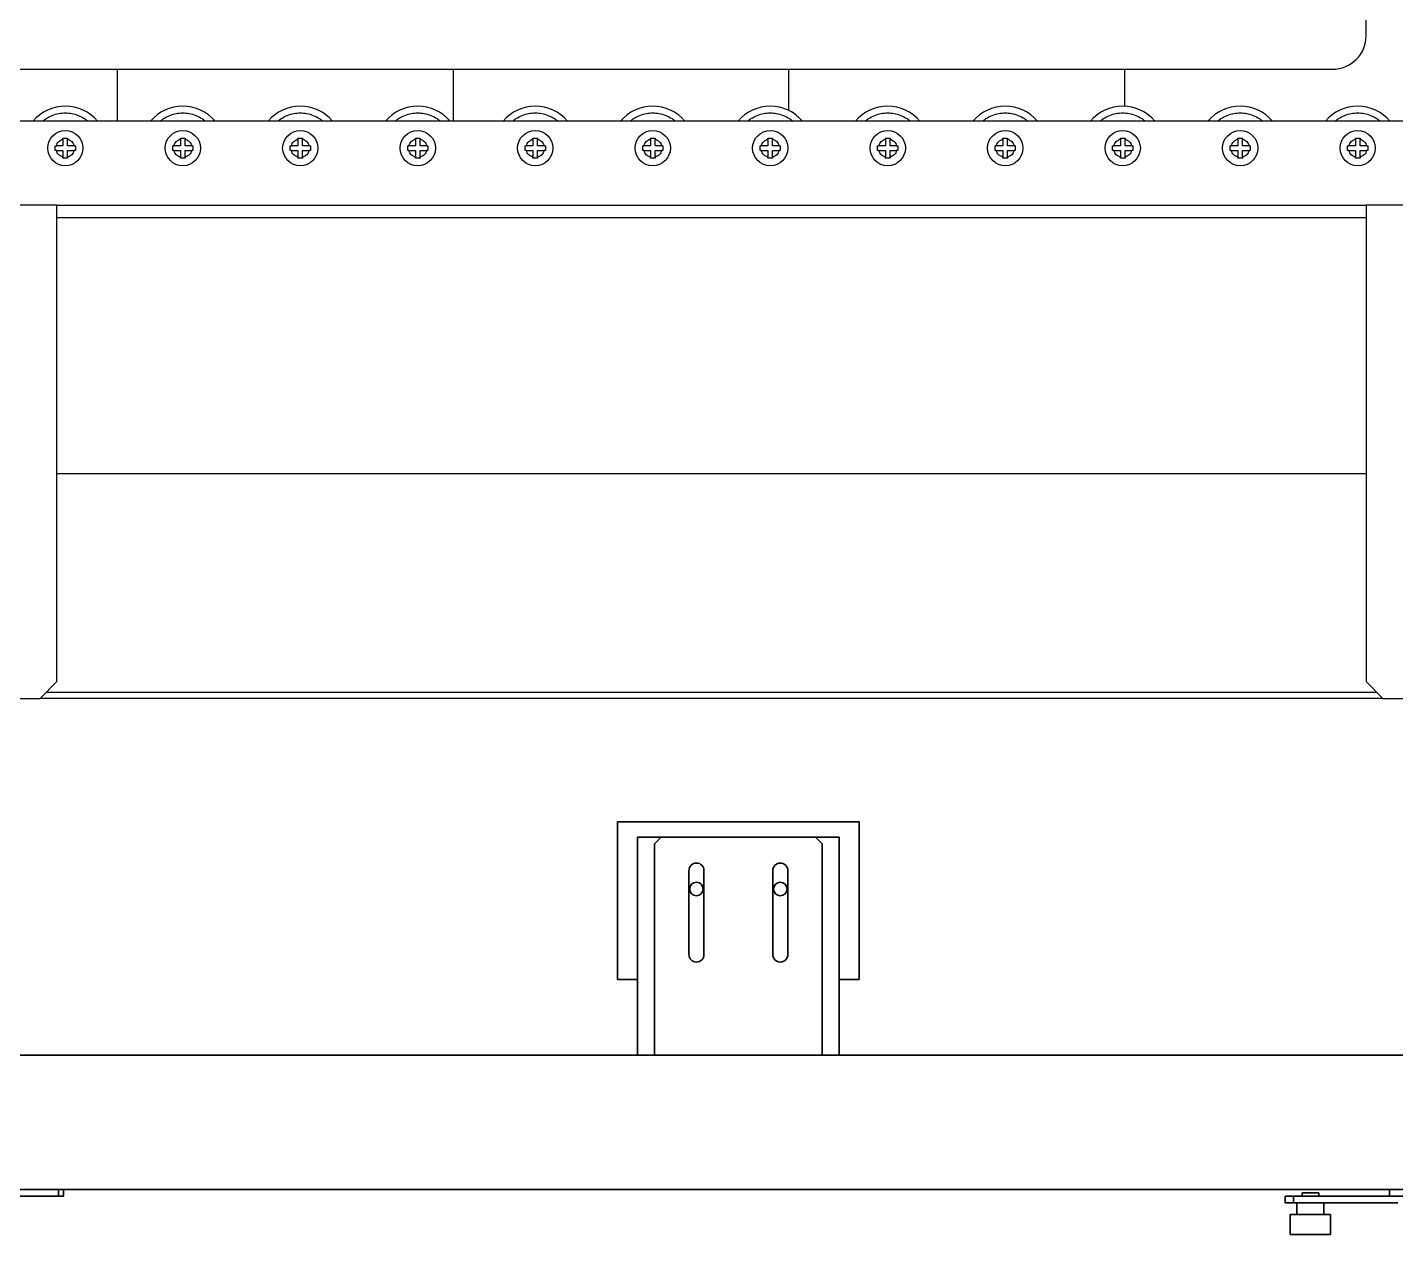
# Model space of a CAD drawing. Header units: millimetres. Extents: x 914 to 910632, y -176 to 682692.
# Drawn here: x 28743.9 to 29151.5, y 7536.6 to 7896.4 of the extents above; entities that cross this region are included whole.
import ezdxf

# ---------------------------------------------------------------- set-up
doc = ezdxf.new("R2010")
doc.units = ezdxf.units.MM
doc.layers.add('画图', color=3, linetype='Continuous', lineweight=30)

# ---------------------------------------------------------------- blocks, each defined once
blk = doc.blocks.new('SDHGSJH')
at = {"color": 7, "linetype": 'Continuous', "lineweight": 30}
for p, q in [((-877, 504.71), (-897, 504.71)), ((-872, 499.71), (-877, 504.71)), ((-877, 504.71), (-477, 504.71)), ((-477, 504.71), (-482, 499.71)), ((-457, 504.71), (-477, 504.71)), ((-872, 357.71), (-872, 499.71)), ((-482, 499.71), (-482, 357.71)), ((-482, 437.71), (-872, 437.71)), ((-872, 361.45), (-482, 361.45)), ((-902, 357.71), (-872, 357.71)), ((-482, 357.71), (-872, 357.71)), ((-482, 357.71), (-452, 357.71)), ((-870.2, 343.37), (-870.2, 343.71)), ((-870.2, 343.71), (-868.8, 343.71)), ((-870.2, 343.37), (-870.2, 341.41)), ((-868.8, 343.71), (-868.8, 343.37)), ((-868.8, 341.41), (-868.8, 343.37)), ((-835.2, 343.37), (-835.2, 343.71)), ((-835.2, 343.71), (-833.8, 343.71)), ((-835.2, 343.37), (-835.2, 341.41)), ((-833.8, 343.71), (-833.8, 343.37)), ((-833.8, 341.41), (-833.8, 343.37)), ((-800.2, 343.37), (-800.2, 343.71)), ((-800.2, 343.71), (-798.8, 343.71)), ((-800.2, 343.37), (-800.2, 341.41)), ((-798.8, 343.71), (-798.8, 343.37)), ((-798.8, 341.41), (-798.8, 343.37)), ((-765.2, 343.37), (-765.2, 343.71)), ((-765.2, 343.71), (-763.8, 343.71)), ((-765.2, 343.37), (-765.2, 341.41)), ((-763.8, 343.71), (-763.8, 343.37)), ((-763.8, 341.41), (-763.8, 343.37)), ((-730.2, 343.37), (-730.2, 343.71)), ((-730.2, 343.71), (-728.8, 343.71)), ((-730.2, 343.37), (-730.2, 341.41)), ((-728.8, 343.71), (-728.8, 343.37)), ((-728.8, 341.41), (-728.8, 343.37)), ((-695.2, 343.37), (-695.2, 343.71)), ((-695.2, 343.71), (-693.8, 343.71)), ((-695.2, 343.37), (-695.2, 341.41)), ((-693.8, 343.71), (-693.8, 343.37)), ((-693.8, 341.41), (-693.8, 343.37)), ((-660.2, 343.37), (-660.2, 343.71)), ((-660.2, 343.71), (-658.8, 343.71)), ((-660.2, 343.37), (-660.2, 341.41)), ((-658.8, 343.71), (-658.8, 343.37)), ((-658.8, 341.41), (-658.8, 343.37)), ((-625.2, 343.37), (-625.2, 343.71)), ((-625.2, 343.71), (-623.8, 343.71)), ((-625.2, 343.37), (-625.2, 341.41)), ((-623.8, 343.71), (-623.8, 343.37)), ((-623.8, 341.41), (-623.8, 343.37)), ((-590.2, 343.37), (-590.2, 343.71)), ((-590.2, 343.71), (-588.8, 343.71)), ((-590.2, 343.37), (-590.2, 341.41)), ((-588.8, 343.71), (-588.8, 343.37)), ((-588.8, 341.41), (-588.8, 343.37)), ((-555.2, 343.37), (-555.2, 343.71)), ((-555.2, 343.71), (-553.8, 343.71)), ((-555.2, 343.37), (-555.2, 341.41)), ((-553.8, 343.71), (-553.8, 343.37)), ((-553.8, 341.41), (-553.8, 343.37)), ((-520.2, 343.37), (-520.2, 343.71)), ((-520.2, 343.71), (-518.8, 343.71)), ((-520.2, 343.37), (-520.2, 341.41)), ((-518.8, 343.71), (-518.8, 343.37)), ((-518.8, 341.41), (-518.8, 343.37)), ((-485.2, 343.37), (-485.2, 343.71)), ((-485.2, 343.71), (-483.8, 343.71)), ((-485.2, 343.37), (-485.2, 341.41)), ((-483.8, 343.71), (-483.8, 343.37)), ((-483.8, 341.41), (-483.8, 343.37)), ((-872.5, 341.41), (-872.16, 341.41)), ((-872.5, 340.01), (-872.5, 341.41)), ((-872.16, 340.01), (-872.5, 340.01)), ((-870.2, 341.41), (-872.16, 341.41)), ((-872.16, 340.01), (-870.2, 340.01)), ((-870.2, 340.01), (-870.2, 338.05)), ((-866.84, 341.41), (-868.8, 341.41)), ((-868.8, 338.05), (-868.8, 340.01)), ((-868.8, 340.01), (-866.84, 340.01)), ((-866.84, 341.41), (-866.5, 341.41)), ((-866.5, 340.01), (-866.84, 340.01)), ((-866.5, 341.41), (-866.5, 340.01)), ((-837.5, 341.41), (-837.16, 341.41)), ((-837.5, 340.01), (-837.5, 341.41)), ((-837.16, 340.01), (-837.5, 340.01)), ((-835.2, 341.41), (-837.16, 341.41)), ((-837.16, 340.01), (-835.2, 340.01)), ((-835.2, 340.01), (-835.2, 338.05)), ((-831.84, 341.41), (-833.8, 341.41)), ((-833.8, 338.05), (-833.8, 340.01)), ((-833.8, 340.01), (-831.84, 340.01)), ((-831.84, 341.41), (-831.5, 341.41)), ((-831.5, 340.01), (-831.84, 340.01)), ((-831.5, 341.41), (-831.5, 340.01)), ((-802.5, 341.41), (-802.16, 341.41)), ((-802.5, 340.01), (-802.5, 341.41)), ((-802.16, 340.01), (-802.5, 340.01)), ((-800.2, 341.41), (-802.16, 341.41)), ((-802.16, 340.01), (-800.2, 340.01)), ((-800.2, 340.01), (-800.2, 338.05)), ((-796.84, 341.41), (-798.8, 341.41)), ((-798.8, 338.05), (-798.8, 340.01)), ((-798.8, 340.01), (-796.84, 340.01)), ((-796.84, 341.41), (-796.5, 341.41)), ((-796.5, 340.01), (-796.84, 340.01)), ((-796.5, 341.41), (-796.5, 340.01)), ((-767.5, 341.41), (-767.16, 341.41)), ((-767.5, 340.01), (-767.5, 341.41)), ((-767.16, 340.01), (-767.5, 340.01)), ((-765.2, 341.41), (-767.16, 341.41)), ((-767.16, 340.01), (-765.2, 340.01)), ((-765.2, 340.01), (-765.2, 338.05)), ((-761.84, 341.41), (-763.8, 341.41)), ((-763.8, 338.05), (-763.8, 340.01)), ((-763.8, 340.01), (-761.84, 340.01)), ((-761.84, 341.41), (-761.5, 341.41)), ((-761.5, 340.01), (-761.84, 340.01)), ((-761.5, 341.41), (-761.5, 340.01)), ((-732.5, 341.41), (-732.16, 341.41)), ((-732.5, 340.01), (-732.5, 341.41)), ((-732.16, 340.01), (-732.5, 340.01)), ((-730.2, 341.41), (-732.16, 341.41)), ((-732.16, 340.01), (-730.2, 340.01)), ((-730.2, 340.01), (-730.2, 338.05)), ((-726.84, 341.41), (-728.8, 341.41)), ((-728.8, 338.05), (-728.8, 340.01)), ((-728.8, 340.01), (-726.84, 340.01)), ((-726.84, 341.41), (-726.5, 341.41)), ((-726.5, 340.01), (-726.84, 340.01)), ((-726.5, 341.41), (-726.5, 340.01)), ((-697.5, 341.41), (-697.16, 341.41)), ((-697.5, 340.01), (-697.5, 341.41)), ((-697.16, 340.01), (-697.5, 340.01)), ((-695.2, 341.41), (-697.16, 341.41)), ((-697.16, 340.01), (-695.2, 340.01)), ((-695.2, 340.01), (-695.2, 338.05)), ((-691.84, 341.41), (-693.8, 341.41)), ((-693.8, 338.05), (-693.8, 340.01)), ((-693.8, 340.01), (-691.84, 340.01)), ((-691.84, 341.41), (-691.5, 341.41)), ((-691.5, 340.01), (-691.84, 340.01)), ((-691.5, 341.41), (-691.5, 340.01)), ((-662.5, 341.41), (-662.16, 341.41)), ((-662.5, 340.01), (-662.5, 341.41)), ((-662.16, 340.01), (-662.5, 340.01)), ((-660.2, 341.41), (-662.16, 341.41)), ((-662.16, 340.01), (-660.2, 340.01)), ((-660.2, 340.01), (-660.2, 338.05)), ((-656.84, 341.41), (-658.8, 341.41)), ((-658.8, 338.05), (-658.8, 340.01)), ((-658.8, 340.01), (-656.84, 340.01)), ((-656.84, 341.41), (-656.5, 341.41)), ((-656.5, 340.01), (-656.84, 340.01)), ((-656.5, 341.41), (-656.5, 340.01)), ((-627.5, 341.41), (-627.16, 341.41)), ((-627.5, 340.01), (-627.5, 341.41)), ((-627.16, 340.01), (-627.5, 340.01)), ((-625.2, 341.41), (-627.16, 341.41)), ((-627.16, 340.01), (-625.2, 340.01)), ((-625.2, 340.01), (-625.2, 338.05)), ((-621.84, 341.41), (-623.8, 341.41)), ((-623.8, 338.05), (-623.8, 340.01)), ((-623.8, 340.01), (-621.84, 340.01)), ((-621.84, 341.41), (-621.5, 341.41)), ((-621.5, 340.01), (-621.84, 340.01)), ((-621.5, 341.41), (-621.5, 340.01)), ((-592.5, 341.41), (-592.16, 341.41)), ((-592.5, 340.01), (-592.5, 341.41)), ((-592.16, 340.01), (-592.5, 340.01)), ((-590.2, 341.41), (-592.16, 341.41)), ((-592.16, 340.01), (-590.2, 340.01)), ((-590.2, 340.01), (-590.2, 338.05)), ((-586.84, 341.41), (-588.8, 341.41)), ((-588.8, 338.05), (-588.8, 340.01)), ((-588.8, 340.01), (-586.84, 340.01)), ((-586.84, 341.41), (-586.5, 341.41)), ((-586.5, 340.01), (-586.84, 340.01)), ((-586.5, 341.41), (-586.5, 340.01)), ((-557.5, 341.41), (-557.16, 341.41)), ((-557.5, 340.01), (-557.5, 341.41)), ((-557.16, 340.01), (-557.5, 340.01)), ((-555.2, 341.41), (-557.16, 341.41)), ((-557.16, 340.01), (-555.2, 340.01)), ((-555.2, 340.01), (-555.2, 338.05)), ((-551.84, 341.41), (-553.8, 341.41)), ((-553.8, 338.05), (-553.8, 340.01)), ((-553.8, 340.01), (-551.84, 340.01)), ((-551.84, 341.41), (-551.5, 341.41)), ((-551.5, 340.01), (-551.84, 340.01)), ((-551.5, 341.41), (-551.5, 340.01)), ((-522.5, 341.41), (-522.16, 341.41)), ((-522.5, 340.01), (-522.5, 341.41)), ((-522.16, 340.01), (-522.5, 340.01)), ((-520.2, 341.41), (-522.16, 341.41)), ((-522.16, 340.01), (-520.2, 340.01)), ((-520.2, 340.01), (-520.2, 338.05)), ((-516.84, 341.41), (-518.8, 341.41)), ((-518.8, 338.05), (-518.8, 340.01)), ((-518.8, 340.01), (-516.84, 340.01)), ((-516.84, 341.41), (-516.5, 341.41)), ((-516.5, 340.01), (-516.84, 340.01)), ((-516.5, 341.41), (-516.5, 340.01)), ((-487.5, 341.41), (-487.16, 341.41)), ((-487.5, 340.01), (-487.5, 341.41)), ((-487.16, 340.01), (-487.5, 340.01)), ((-485.2, 341.41), (-487.16, 341.41)), ((-487.16, 340.01), (-485.2, 340.01)), ((-485.2, 340.01), (-485.2, 338.05)), ((-481.84, 341.41), (-483.8, 341.41)), ((-483.8, 338.05), (-483.8, 340.01)), ((-483.8, 340.01), (-481.84, 340.01)), ((-481.84, 341.41), (-481.5, 341.41)), ((-481.5, 340.01), (-481.84, 340.01)), ((-481.5, 341.41), (-481.5, 340.01)), ((-870.2, 337.71), (-870.2, 338.05)), ((-868.8, 337.71), (-870.2, 337.71)), ((-868.8, 338.05), (-868.8, 337.71)), ((-835.2, 337.71), (-835.2, 338.05)), ((-833.8, 337.71), (-835.2, 337.71)), ((-833.8, 338.05), (-833.8, 337.71)), ((-800.2, 337.71), (-800.2, 338.05)), ((-798.8, 337.71), (-800.2, 337.71)), ((-798.8, 338.05), (-798.8, 337.71)), ((-765.2, 337.71), (-765.2, 338.05)), ((-763.8, 337.71), (-765.2, 337.71)), ((-763.8, 338.05), (-763.8, 337.71)), ((-730.2, 337.71), (-730.2, 338.05)), ((-728.8, 337.71), (-730.2, 337.71)), ((-728.8, 338.05), (-728.8, 337.71)), ((-695.2, 337.71), (-695.2, 338.05)), ((-693.8, 337.71), (-695.2, 337.71)), ((-693.8, 338.05), (-693.8, 337.71)), ((-660.2, 337.71), (-660.2, 338.05)), ((-658.8, 337.71), (-660.2, 337.71)), ((-658.8, 338.05), (-658.8, 337.71)), ((-625.2, 337.71), (-625.2, 338.05)), ((-623.8, 337.71), (-625.2, 337.71)), ((-623.8, 338.05), (-623.8, 337.71)), ((-590.2, 337.71), (-590.2, 338.05)), ((-588.8, 337.71), (-590.2, 337.71)), ((-588.8, 338.05), (-588.8, 337.71)), ((-555.2, 337.71), (-555.2, 338.05)), ((-553.8, 337.71), (-555.2, 337.71)), ((-553.8, 338.05), (-553.8, 337.71)), ((-520.2, 337.71), (-520.2, 338.05)), ((-518.8, 337.71), (-520.2, 337.71)), ((-518.8, 338.05), (-518.8, 337.71)), ((-485.2, 337.71), (-485.2, 338.05)), ((-483.8, 337.71), (-485.2, 337.71)), ((-483.8, 338.05), (-483.8, 337.71)), ((-918, 332.71), (-79.5, 332.71)), ((-600, 317.21), (-600, 332.71)), ((-500, 332.71), (-500, 317.21)), ((-800, 317.21), (-800, 328.22)), ((-700, 329.49), (-700, 317.21)), ((-192, 317.21), (-862, 317.21)), ((-872, 307.21), (-872, 162.21))]:
    blk.add_line(p, q, dxfattribs=at)
at = {"color": 8, "linetype": 'Continuous', "lineweight": 30}
blk.add_line((-875.26, 502.98), (-478.74, 502.98), dxfattribs=at)
at = {"color": 7, "linetype": 'Continuous', "lineweight": 30}
for centre in [(-869.5, 340.71), (-834.5, 340.71), (-799.5, 340.71), (-764.5, 340.71), (-729.5, 340.71), (-694.5, 340.71), (-659.5, 340.71), (-624.5, 340.71), (-589.5, 340.71), (-554.5, 340.71), (-519.5, 340.71), (-484.5, 340.71)]:
    blk.add_circle(centre, 5.25, dxfattribs=at)
for centre, radius, start, end in [((-869.5, 340.71), 12.5, 219.7918, 320.2082), ((-834.5, 340.71), 12.5, 219.7918, 320.2082), ((-799.5, 340.71), 12.5, 219.7918, 320.2082), ((-764.5, 340.71), 12.5, 219.7918, 320.2082), ((-729.5, 340.71), 12.5, 219.7918, 320.2082), ((-694.5, 340.71), 12.5, 219.7918, 320.2082), ((-659.5, 340.71), 12.5, 219.7918, 320.2082), ((-624.5, 340.71), 12.5, 219.7918, 320.2082), ((-589.5, 340.71), 12.5, 219.7918, 320.2082), ((-554.5, 340.71), 12.5, 219.7918, 320.2082), ((-519.5, 340.71), 12.5, 219.7918, 320.2082), ((-484.5, 340.71), 12.5, 219.7918, 320.2082), ((-862, 307.21), 10, 90, 180)]:
    blk.add_arc(centre, radius, start, end, dxfattribs=at)
for points, knots in [([(-872.16, 341.41), (-872.08, 341.64), (-871.92, 342.1), (-871.47, 342.68), (-870.88, 343.14), (-870.43, 343.29), (-870.2, 343.37)], [0, 0, 0, 0, 0.245614, 0.499997, 0.754398, 1, 1, 1, 1]), ([(-868.8, 343.37), (-868.57, 343.29), (-868.12, 343.14), (-867.53, 342.68), (-867.08, 342.1), (-866.92, 341.64), (-866.84, 341.41)], [0, 0, 0, 0, 0.2456, 0.499999, 0.754381, 1, 1, 1, 1]), ([(-837.16, 341.41), (-837.08, 341.64), (-836.92, 342.1), (-836.47, 342.68), (-835.88, 343.14), (-835.43, 343.29), (-835.2, 343.37)], [0, 0, 0, 0, 0.245619, 0.500001, 0.7544, 1, 1, 1, 1]), ([(-833.8, 343.37), (-833.57, 343.29), (-833.12, 343.14), (-832.53, 342.68), (-832.08, 342.1), (-831.92, 341.64), (-831.84, 341.41)], [0, 0, 0, 0, 0.245584, 0.500001, 0.754386, 1, 1, 1, 1]), ([(-802.16, 341.41), (-802.08, 341.64), (-801.92, 342.1), (-801.47, 342.68), (-800.88, 343.14), (-800.43, 343.29), (-800.2, 343.37)], [0, 0, 0, 0, 0.245614, 0.499999, 0.754416, 1, 1, 1, 1]), ([(-798.8, 343.37), (-798.57, 343.29), (-798.12, 343.14), (-797.53, 342.68), (-797.08, 342.1), (-796.92, 341.64), (-796.84, 341.41)], [0, 0, 0, 0, 0.2456, 0.499999, 0.754381, 1, 1, 1, 1]), ([(-767.16, 341.41), (-767.08, 341.64), (-766.92, 342.1), (-766.47, 342.68), (-765.88, 343.14), (-765.43, 343.29), (-765.2, 343.37)], [0, 0, 0, 0, 0.245619, 0.500001, 0.7544, 1, 1, 1, 1]), ([(-763.8, 343.37), (-763.57, 343.29), (-763.12, 343.14), (-762.53, 342.68), (-762.08, 342.1), (-761.92, 341.64), (-761.84, 341.41)], [0, 0, 0, 0, 0.245602, 0.500003, 0.754386, 1, 1, 1, 1]), ([(-732.16, 341.41), (-732.08, 341.64), (-731.92, 342.1), (-731.47, 342.68), (-730.88, 343.14), (-730.43, 343.29), (-730.2, 343.37)], [0, 0, 0, 0, 0.245614, 0.499999, 0.754416, 1, 1, 1, 1]), ([(-728.8, 343.37), (-728.57, 343.29), (-728.12, 343.14), (-727.53, 342.68), (-727.08, 342.1), (-726.92, 341.64), (-726.84, 341.41)], [0, 0, 0, 0, 0.245599, 0.499996, 0.754389, 1, 1, 1, 1]), ([(-697.16, 341.41), (-697.08, 341.64), (-696.92, 342.1), (-696.47, 342.68), (-695.88, 343.14), (-695.43, 343.29), (-695.2, 343.37)], [0, 0, 0, 0, 0.245619, 0.500001, 0.7544, 1, 1, 1, 1]), ([(-693.8, 343.37), (-693.57, 343.29), (-693.12, 343.14), (-692.53, 342.68), (-692.08, 342.1), (-691.92, 341.64), (-691.84, 341.41)], [0, 0, 0, 0, 0.2456, 0.499999, 0.754381, 1, 1, 1, 1]), ([(-662.16, 341.41), (-662.08, 341.64), (-661.92, 342.1), (-661.47, 342.68), (-660.88, 343.14), (-660.43, 343.29), (-660.2, 343.37)], [0, 0, 0, 0, 0.245615, 0.500013, 0.754415, 1, 1, 1, 1]), ([(-658.8, 343.37), (-658.57, 343.29), (-658.12, 343.14), (-657.53, 342.68), (-657.08, 342.1), (-656.92, 341.64), (-656.84, 341.41)], [0, 0, 0, 0, 0.245584, 0.500001, 0.754386, 1, 1, 1, 1]), ([(-627.16, 341.41), (-627.08, 341.64), (-626.92, 342.1), (-626.47, 342.68), (-625.88, 343.14), (-625.43, 343.29), (-625.2, 343.37)], [0, 0, 0, 0, 0.245619, 0.500001, 0.7544, 1, 1, 1, 1]), ([(-623.8, 343.37), (-623.57, 343.29), (-623.12, 343.14), (-622.53, 342.68), (-622.08, 342.1), (-621.92, 341.64), (-621.84, 341.41)], [0, 0, 0, 0, 0.2456, 0.499999, 0.754381, 1, 1, 1, 1]), ([(-592.16, 341.41), (-592.08, 341.64), (-591.92, 342.1), (-591.47, 342.68), (-590.88, 343.14), (-590.43, 343.29), (-590.2, 343.37)], [0, 0, 0, 0, 0.245611, 0.500004, 0.754401, 1, 1, 1, 1]), ([(-588.8, 343.37), (-588.57, 343.29), (-588.12, 343.14), (-587.53, 342.68), (-587.08, 342.1), (-586.92, 341.64), (-586.84, 341.41)], [0, 0, 0, 0, 0.245584, 0.500001, 0.754386, 1, 1, 1, 1]), ([(-557.16, 341.41), (-557.08, 341.64), (-556.92, 342.1), (-556.47, 342.68), (-555.88, 343.14), (-555.43, 343.29), (-555.2, 343.37)], [0, 0, 0, 0, 0.245614, 0.499997, 0.754398, 1, 1, 1, 1]), ([(-553.8, 343.37), (-553.57, 343.29), (-553.12, 343.14), (-552.53, 342.68), (-552.08, 342.1), (-551.92, 341.64), (-551.84, 341.41)], [0, 0, 0, 0, 0.2456, 0.499999, 0.754381, 1, 1, 1, 1]), ([(-522.16, 341.41), (-522.08, 341.64), (-521.92, 342.1), (-521.47, 342.68), (-520.88, 343.14), (-520.43, 343.29), (-520.2, 343.37)], [0, 0, 0, 0, 0.245619, 0.500001, 0.7544, 1, 1, 1, 1]), ([(-518.8, 343.37), (-518.57, 343.29), (-518.12, 343.14), (-517.53, 342.68), (-517.08, 342.1), (-516.92, 341.64), (-516.84, 341.41)], [0, 0, 0, 0, 0.245584, 0.500001, 0.754386, 1, 1, 1, 1]), ([(-487.16, 341.41), (-487.08, 341.64), (-486.92, 342.1), (-486.47, 342.68), (-485.88, 343.14), (-485.43, 343.29), (-485.2, 343.37)], [0, 0, 0, 0, 0.245614, 0.499999, 0.754416, 1, 1, 1, 1]), ([(-483.8, 343.37), (-483.57, 343.29), (-483.12, 343.14), (-482.53, 342.68), (-482.08, 342.1), (-481.92, 341.64), (-481.84, 341.41)], [0, 0, 0, 0, 0.2456, 0.499999, 0.754381, 1, 1, 1, 1]), ([(-870.2, 338.05), (-870.43, 338.13), (-870.88, 338.29), (-871.47, 338.75), (-871.92, 339.33), (-872.08, 339.79), (-872.16, 340.01)], [0, 0, 0, 0, 0.2456037, 0.5000052, 0.7544232, 1, 1, 1, 1]), ([(-866.84, 340.01), (-866.92, 339.79), (-867.08, 339.33), (-867.53, 338.75), (-868.12, 338.29), (-868.57, 338.13), (-868.8, 338.05)], [0, 0, 0, 0, 0.245583, 0.499999, 0.754398, 1, 1, 1, 1]), ([(-835.2, 338.05), (-835.43, 338.13), (-835.88, 338.29), (-836.47, 338.75), (-836.92, 339.33), (-837.08, 339.79), (-837.16, 340.01)], [0, 0, 0, 0, 0.245602, 0.500001, 0.754417, 1, 1, 1, 1]), ([(-831.84, 340.01), (-831.92, 339.79), (-832.08, 339.33), (-832.53, 338.75), (-833.12, 338.29), (-833.57, 338.13), (-833.8, 338.05)], [0, 0, 0, 0, 0.245577, 0.499996, 0.754415, 1, 1, 1, 1]), ([(-800.2, 338.05), (-800.43, 338.13), (-800.88, 338.29), (-801.47, 338.75), (-801.92, 339.33), (-802.08, 339.79), (-802.16, 340.01)], [0, 0, 0, 0, 0.245585, 0.500004, 0.754423, 1, 1, 1, 1]), ([(-796.84, 340.01), (-796.92, 339.79), (-797.08, 339.33), (-797.53, 338.75), (-798.12, 338.29), (-798.57, 338.13), (-798.8, 338.05)], [0, 0, 0, 0, 0.245583, 0.499999, 0.754398, 1, 1, 1, 1]), ([(-765.2, 338.05), (-765.43, 338.13), (-765.88, 338.29), (-766.47, 338.75), (-766.92, 339.33), (-767.08, 339.79), (-767.16, 340.01)], [0, 0, 0, 0, 0.245602, 0.500001, 0.754417, 1, 1, 1, 1]), ([(-761.84, 340.01), (-761.92, 339.79), (-762.08, 339.33), (-762.53, 338.75), (-763.12, 338.29), (-763.57, 338.13), (-763.8, 338.05)], [0, 0, 0, 0, 0.245577, 0.499995, 0.754396, 1, 1, 1, 1]), ([(-730.2, 338.05), (-730.43, 338.13), (-730.88, 338.29), (-731.47, 338.75), (-731.92, 339.33), (-732.08, 339.79), (-732.16, 340.01)], [0, 0, 0, 0, 0.245585, 0.500004, 0.754423, 1, 1, 1, 1]), ([(-726.84, 340.01), (-726.92, 339.79), (-727.08, 339.33), (-727.53, 338.75), (-728.12, 338.29), (-728.57, 338.13), (-728.8, 338.05)], [0, 0, 0, 0, 0.245574, 0.500001, 0.754399, 1, 1, 1, 1]), ([(-695.2, 338.05), (-695.43, 338.13), (-695.88, 338.29), (-696.47, 338.75), (-696.92, 339.33), (-697.08, 339.79), (-697.16, 340.01)], [0, 0, 0, 0, 0.245602, 0.500001, 0.754417, 1, 1, 1, 1]), ([(-691.84, 340.01), (-691.92, 339.79), (-692.08, 339.33), (-692.53, 338.75), (-693.12, 338.29), (-693.57, 338.13), (-693.8, 338.05)], [0, 0, 0, 0, 0.245583, 0.499999, 0.754398, 1, 1, 1, 1]), ([(-660.2, 338.05), (-660.43, 338.13), (-660.88, 338.29), (-661.47, 338.75), (-661.92, 339.33), (-662.08, 339.79), (-662.16, 340.01)], [0, 0, 0, 0, 0.245586, 0.499989, 0.754422, 1, 1, 1, 1]), ([(-656.84, 340.01), (-656.92, 339.79), (-657.08, 339.33), (-657.53, 338.75), (-658.12, 338.29), (-658.57, 338.13), (-658.8, 338.05)], [0, 0, 0, 0, 0.245577, 0.499996, 0.754415, 1, 1, 1, 1]), ([(-625.2, 338.05), (-625.43, 338.13), (-625.88, 338.29), (-626.47, 338.75), (-626.92, 339.33), (-627.08, 339.79), (-627.16, 340.01)], [0, 0, 0, 0, 0.245602, 0.500001, 0.754417, 1, 1, 1, 1]), ([(-621.84, 340.01), (-621.92, 339.79), (-622.08, 339.33), (-622.53, 338.75), (-623.12, 338.29), (-623.57, 338.13), (-623.8, 338.05)], [0, 0, 0, 0, 0.245583, 0.499999, 0.754398, 1, 1, 1, 1]), ([(-590.2, 338.05), (-590.43, 338.13), (-590.88, 338.29), (-591.47, 338.75), (-591.92, 339.33), (-592.08, 339.79), (-592.16, 340.01)], [0, 0, 0, 0, 0.245601, 0.499999, 0.754426, 1, 1, 1, 1]), ([(-586.84, 340.01), (-586.92, 339.79), (-587.08, 339.33), (-587.53, 338.75), (-588.12, 338.29), (-588.57, 338.13), (-588.8, 338.05)], [0, 0, 0, 0, 0.245577, 0.499996, 0.754415, 1, 1, 1, 1]), ([(-555.2, 338.05), (-555.43, 338.13), (-555.88, 338.29), (-556.47, 338.75), (-556.92, 339.33), (-557.08, 339.79), (-557.16, 340.01)], [0, 0, 0, 0, 0.2456037, 0.5000052, 0.7544232, 1, 1, 1, 1]), ([(-551.84, 340.01), (-551.92, 339.79), (-552.08, 339.33), (-552.53, 338.75), (-553.12, 338.29), (-553.57, 338.13), (-553.8, 338.05)], [0, 0, 0, 0, 0.245583, 0.499999, 0.754398, 1, 1, 1, 1]), ([(-520.2, 338.05), (-520.43, 338.13), (-520.88, 338.29), (-521.47, 338.75), (-521.92, 339.33), (-522.08, 339.79), (-522.16, 340.01)], [0, 0, 0, 0, 0.245602, 0.500001, 0.754417, 1, 1, 1, 1]), ([(-516.84, 340.01), (-516.92, 339.79), (-517.08, 339.33), (-517.53, 338.75), (-518.12, 338.29), (-518.57, 338.13), (-518.8, 338.05)], [0, 0, 0, 0, 0.245577, 0.499996, 0.754415, 1, 1, 1, 1]), ([(-485.2, 338.05), (-485.43, 338.13), (-485.88, 338.29), (-486.47, 338.75), (-486.92, 339.33), (-487.08, 339.79), (-487.16, 340.01)], [0, 0, 0, 0, 0.245585, 0.500004, 0.754423, 1, 1, 1, 1]), ([(-481.84, 340.01), (-481.92, 339.79), (-482.08, 339.33), (-482.53, 338.75), (-483.12, 338.29), (-483.57, 338.13), (-483.8, 338.05)], [0, 0, 0, 0, 0.245583, 0.499999, 0.754398, 1, 1, 1, 1])]:
    blk.add_open_spline(points, degree=3, knots=knots, dxfattribs=at)
at = {"color": 8, "linetype": 'Continuous', "lineweight": 30}
for points, knots in [([(-862.78, 332.71), (-863.1, 332.44), (-863.95, 331.7), (-865.59, 330.91), (-867.54, 330.33), (-869.5, 330.15), (-871.46, 330.33), (-873.41, 330.91), (-875.05, 331.7), (-875.9, 332.44), (-876.22, 332.71)], [0, 0, 0, 0, 0.085407, 0.230069, 0.368959, 0.5, 0.631041, 0.769931, 0.914593, 1, 1, 1, 1]), ([(-827.78, 332.71), (-828.1, 332.44), (-828.95, 331.7), (-830.59, 330.91), (-832.54, 330.33), (-834.5, 330.15), (-836.46, 330.33), (-838.41, 330.91), (-840.05, 331.7), (-840.9, 332.44), (-841.22, 332.71)], [0, 0, 0, 0, 0.085407, 0.230069, 0.368963, 0.5, 0.631041, 0.769931, 0.914593, 1, 1, 1, 1]), ([(-792.78, 332.71), (-793.1, 332.44), (-793.95, 331.7), (-795.59, 330.91), (-797.54, 330.33), (-799.5, 330.15), (-801.46, 330.33), (-803.41, 330.91), (-805.05, 331.7), (-805.9, 332.44), (-806.22, 332.71)], [0, 0, 0, 0, 0.085407, 0.230069, 0.368959, 0.5, 0.631037, 0.769931, 0.914593, 1, 1, 1, 1]), ([(-757.78, 332.71), (-758.1, 332.44), (-758.95, 331.7), (-760.59, 330.91), (-762.54, 330.33), (-764.5, 330.15), (-766.46, 330.33), (-768.41, 330.91), (-770.05, 331.7), (-770.9, 332.44), (-771.22, 332.71)], [0, 0, 0, 0, 0.085407, 0.230069, 0.368959, 0.5, 0.631041, 0.769931, 0.914593, 1, 1, 1, 1]), ([(-722.78, 332.71), (-723.1, 332.44), (-723.95, 331.7), (-725.59, 330.91), (-727.54, 330.33), (-729.5, 330.15), (-731.46, 330.33), (-733.41, 330.91), (-735.05, 331.7), (-735.9, 332.44), (-736.22, 332.71)], [0, 0, 0, 0, 0.0854068, 0.2300696, 0.3689594, 0.5000004, 0.6310375, 0.7699272, 0.9145901, 1, 1, 1, 1]), ([(-687.78, 332.71), (-688.1, 332.44), (-688.95, 331.7), (-690.59, 330.91), (-692.54, 330.33), (-694.5, 330.15), (-696.46, 330.33), (-698.41, 330.91), (-700.05, 331.7), (-700.9, 332.44), (-701.22, 332.71)], [0, 0, 0, 0, 0.085407, 0.230069, 0.368959, 0.5, 0.631041, 0.769931, 0.914593, 1, 1, 1, 1]), ([(-652.78, 332.71), (-653.1, 332.44), (-653.95, 331.7), (-655.59, 330.91), (-657.54, 330.33), (-659.5, 330.15), (-661.46, 330.33), (-663.41, 330.91), (-665.05, 331.7), (-665.9, 332.44), (-666.22, 332.71)], [0, 0, 0, 0, 0.0854099, 0.2300728, 0.3689625, 0.4999996, 0.6310406, 0.7699304, 0.9145932, 1, 1, 1, 1]), ([(-617.78, 332.71), (-618.1, 332.44), (-618.95, 331.7), (-620.59, 330.91), (-622.54, 330.33), (-624.5, 330.15), (-626.46, 330.33), (-628.41, 330.91), (-630.05, 331.7), (-630.9, 332.44), (-631.22, 332.71)], [0, 0, 0, 0, 0.085407, 0.230069, 0.368959, 0.5, 0.631041, 0.769931, 0.914593, 1, 1, 1, 1]), ([(-582.78, 332.71), (-583.1, 332.44), (-583.95, 331.7), (-585.59, 330.91), (-587.54, 330.33), (-589.5, 330.15), (-591.46, 330.33), (-593.41, 330.91), (-595.05, 331.7), (-595.9, 332.44), (-596.22, 332.71)], [0, 0, 0, 0, 0.085407, 0.230073, 0.368963, 0.5, 0.631041, 0.76993, 0.914593, 1, 1, 1, 1]), ([(-547.78, 332.71), (-548.1, 332.44), (-548.95, 331.7), (-550.59, 330.91), (-552.54, 330.33), (-554.5, 330.15), (-556.46, 330.33), (-558.41, 330.91), (-560.05, 331.7), (-560.9, 332.44), (-561.22, 332.71)], [0, 0, 0, 0, 0.085407, 0.230069, 0.368959, 0.5, 0.631041, 0.769931, 0.914593, 1, 1, 1, 1]), ([(-512.78, 332.71), (-513.1, 332.44), (-513.95, 331.7), (-515.59, 330.91), (-517.54, 330.33), (-519.5, 330.15), (-521.46, 330.33), (-523.41, 330.91), (-525.05, 331.7), (-525.9, 332.44), (-526.22, 332.71)], [0, 0, 0, 0, 0.085407, 0.230069, 0.368959, 0.5, 0.631041, 0.769931, 0.914593, 1, 1, 1, 1]), ([(-477.78, 332.71), (-478.1, 332.44), (-478.95, 331.7), (-480.59, 330.91), (-482.54, 330.33), (-484.5, 330.15), (-486.46, 330.33), (-488.41, 330.91), (-490.05, 331.7), (-490.9, 332.44), (-491.22, 332.71)], [0, 0, 0, 0, 0.085407, 0.230069, 0.368959, 0.5, 0.631037, 0.769931, 0.914593, 1, 1, 1, 1])]:
    blk.add_open_spline(points, degree=3, knots=knots, dxfattribs=at)
blk = doc.blocks.new('前门')
at = {"color": 4, "linetype": 'Continuous', "lineweight": 35}
for p, q in [((1173879.7, -784649.21), (1173807.7, -784649.21)), ((1173807.7, -784649.21), (1173807.7, -784696.21)), ((1173879.7, -784696.21), (1173879.7, -784649.21)), ((1173813.7, -784653.73), (1173873.7, -784653.73)), ((1173813.7, -784718.73), (1173813.7, -784653.73)), ((1173820.7, -784653.73), (1173818.7, -784655.73)), ((1173820.7, -784653.73), (1173866.7, -784653.73)), ((1173868.7, -784655.73), (1173866.7, -784653.73)), ((1173873.7, -784718.73), (1173873.7, -784653.73)), ((1173818.7, -784718.73), (1173818.7, -784655.73)), ((1173868.7, -784718.73), (1173868.7, -784655.73)), ((1173828.95, -784663.73), (1173828.95, -784688.73)), ((1173833.45, -784688.73), (1173833.45, -784663.73)), ((1173853.95, -784663.73), (1173853.95, -784688.73)), ((1173858.45, -784688.73), (1173858.45, -784663.73)), ((1173807.7, -784696.21), (1173813.7, -784696.21)), ((1173873.7, -784696.21), (1173879.7, -784696.21)), ((1173582.7, -784718.73), (1174104.7, -784718.73)), ((1173618.7, -784758.73), (1174068.7, -784758.73)), ((1173641.2, -784760.73), (1173625.2, -784760.73)), ((1173641.2, -784758.73), (1173641.2, -784760.73)), ((1173641.2, -784760.73), (1173642.7, -784760.73)), ((1173642.7, -784760.73), (1173642.7, -784758.73)), ((1174006.61, -784760.73), (1174006.61, -784762.73)), ((1174009.11, -784760.73), (1174006.61, -784760.73)), ((1174009.11, -784762.73), (1174009.11, -784760.73)), ((1174009.11, -784760.73), (1174037.7, -784760.73)), ((1174011.61, -784759.73), (1174011.61, -784760.73)), ((1174016.61, -784759.73), (1174011.61, -784759.73)), ((1174016.61, -784760.73), (1174016.61, -784759.73)), ((1174037.7, -784760.73), (1174037.7, -784758.73)), ((1174037.7, -784760.73), (1174057.7, -784760.73)), ((1174009.11, -784762.73), (1174006.61, -784762.73)), ((1174040.2, -784762.73), (1174009.11, -784762.73)), ((1174010.11, -784762.73), (1174010.11, -784766.23)), ((1174018.11, -784766.23), (1174018.11, -784762.73)), ((1174008.11, -784766.23), (1174008.11, -784772.23)), ((1174020.11, -784766.23), (1174008.11, -784766.23)), ((1174020.11, -784772.23), (1174020.11, -784766.23)), ((1174008.11, -784772.23), (1174020.11, -784772.23))]:
    blk.add_line(p, q, dxfattribs=at)
for centre in [(1173831.2, -784669.21), (1173856.2, -784669.21)]:
    blk.add_circle(centre, 2, dxfattribs=at)
for centre, start, end in [((1173831.2, -784663.73), 0, 180), ((1173856.2, -784663.73), 0, 180), ((1173831.2, -784688.73), 180, 0), ((1173856.2, -784688.73), 180, 0)]:
    blk.add_arc(centre, 2.25, start, end, dxfattribs=at)

msp = doc.modelspace()

# ---------------------------------------------------------------- block references
at = {"color": 4, "lineweight": 30}
msp.add_blockref('前门', (-1144887.958, 792308.826), dxfattribs=at)
at = {"layer": '画图', "color": 4, "lineweight": 30, "rotation": 180}
msp.add_blockref('SDHGSJH', (28270.737, 8201.125), dxfattribs=at)

doc.saveas('drawing.dxf')
